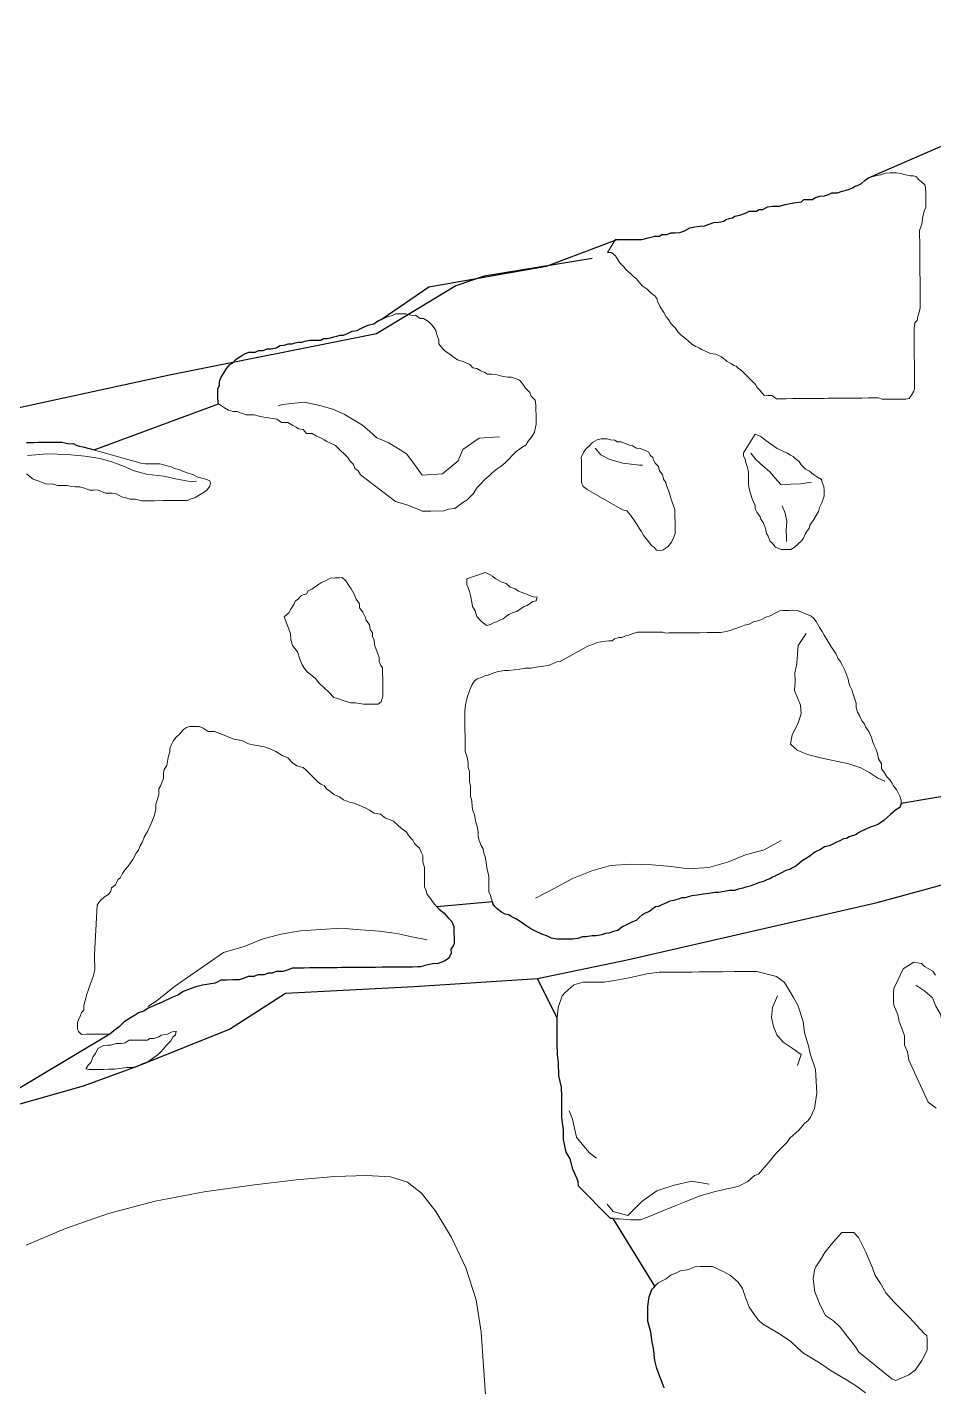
# Model space of a CAD drawing. Header units: millimetres. Extents: x -3113 to 15022, y -19591 to 4665.
# Drawn here: x 1127 to 1791, y -812 to 184 of the extents above; entities that cross this region are included whole.
import ezdxf

# ---------------------------------------------------------------- set-up
doc = ezdxf.new("R2010")
doc.units = ezdxf.units.MM
doc.header["$XCLIPFRAME"] = 2
for name, color, linetype, lineweight in [('0A-detail', 7, 'Continuous', 18), ('0A-detail-detail', 7, 'Continuous', 13), ('0A-mosaic', 7, 'Continuous', 18), ('0T-footprint', 251, 'Continuous', 30), ('0T-walltop', 7, 'Continuous', 30)]:
    doc.layers.add(name, color=color, linetype=linetype, lineweight=lineweight)
picture_1 = doc.add_image_def('image1.tif', size_in_pixel=(6668, 8809))

msp = doc.modelspace()

# ---------------------------------------------------------------- linework, layer by layer
at = {"layer": '0A-detail'}
for points in [[(1551.94, 19.04), (1557.65, 28.49), (1560.05, 28.52), (1562.35, 28.54), (1564.75, 28.56), (1567.05, 28.58), (1569.45, 28.6), (1571.75, 28.62), (1574.15, 28.64), (1577.05, 28.67), (1581.74, 29.91), (1586.43, 31.06), (1590.03, 31.09), (1591.72, 32.3), (1595.32, 32.34), (1598.21, 33.56), (1601.11, 33.59), (1604.71, 33.62), (1608.19, 34.85), (1612.27, 37.19), (1615.77, 37.82), (1619.36, 38.45), (1622.86, 38.49), (1626.35, 39.72), (1629.84, 40.95), (1633.44, 41.38), (1636.93, 42.11), (1638.62, 43.33), (1641.01, 43.95), (1643.31, 44.57), (1645.1, 45.79), (1648.69, 46.52), (1653.38, 48.16), (1655.66, 49.38), (1658.06, 49.4), (1660.96, 49.43), (1662.75, 50.65), (1665.65, 50.67), (1669.14, 52.4), (1672.63, 53.04), (1677.93, 53.08), (1682.02, 54.32), (1685.62, 54.95), (1689.71, 55.59), (1693.81, 56.13), (1695.59, 57.94), (1698.49, 57.97), (1701.99, 58), (1703.78, 59.22), (1707.27, 60.45), (1710.87, 60.48), (1713.76, 61.61), (1716.05, 62.83), (1720.25, 62.87), (1723.73, 64.1), (1726.63, 64.73), (1729.02, 65.35), (1731.31, 66.47), (1733.1, 67.68), (1735.4, 68.3), (1737.79, 69.53), (1740.46, 72.05), (1743.05, 73.67), (1747.14, 74.91), (1751.83, 76.05), (1755.32, 77.29), (1758.92, 77.32), (1763.52, 77.36), (1766.72, 76.99), (1769.43, 76.21), (1773.54, 75.15), (1775.94, 75.17), (1778.14, 74.39), (1779.46, 72.8), (1781.68, 70.92), (1784.19, 68.75), (1784.82, 66.35), (1784.85, 62.25), (1784.89, 58.75), (1784.92, 54.65), (1784.94, 52.25), (1783.77, 49.34), (1782.71, 45.23), (1782.16, 39.93), (1780.4, 35.21), (1780.44, 30.51), (1780.47, 27.51), (1780.49, 25.21), (1780.52, 21.71), (1780.56, 17.51), (1780.6, 13.41), (1780.63, 9.91), (1780.65, 7.01), (1780.68, 4.01), (1780.72, -0.69), (1780.75, -3.59), (1780.78, -6.49), (1780.81, -10.59), (1780.86, -15.39), (1780.89, -18.89), (1780.91, -21.79), (1779.75, -25.4), (1779.17, -27.7), (1778.69, -30.61), (1776.91, -32.42), (1776.35, -36.53), (1776.38, -40.03), (1776.41, -43.03), (1776.45, -48.33), (1776.5, -53.03), (1776.54, -57.73), (1776.57, -60.63), (1776.6, -64.13), (1776.62, -67.13), (1776.66, -70.63), (1776.7, -75.93), (1776.73, -78.33), (1776.75, -80.63), (1776.16, -82.43), (1774.49, -85.35), (1772.71, -87.76), (1770.32, -88.29), (1766.22, -88.32), (1762.72, -88.35), (1758.62, -88.39), (1755.72, -88.42), (1752.72, -88.44), (1750.31, -87.37), (1747.41, -87.39), (1742.71, -87.44), (1738.01, -87.48), (1733.91, -87.51), (1729.21, -87.56), (1724.51, -87.6), (1721.61, -87.63), (1716.91, -87.67), (1713.31, -87.7), (1710.41, -87.73), (1707.51, -87.75), (1703.91, -87.79), (1699.81, -87.82), (1696.31, -87.86), (1692.11, -87.89), (1687.51, -87.93), (1682.71, -87.98), (1678.11, -88.02), (1675.71, -88.04), (1673.9, -86.86), (1672.19, -85.67), (1669.19, -85.7), (1666.68, -85.32), (1665.07, -84.04), (1663.35, -81.65), (1661.53, -79.87), (1660.31, -77.58), (1657.39, -74.71), (1655.57, -72.92), (1653.25, -70.54), (1651.43, -68.86), (1649.72, -67.08), (1647.91, -65.89), (1646.09, -64.21), (1644.29, -63.63), (1642.58, -62.44), (1639.56, -60.67), (1635.43, -57.41), (1631.31, -55.44), (1627.21, -54.98), (1623.69, -53.21), (1620.68, -52.04), (1618.97, -50.85), (1616.56, -49.78), (1613.64, -48), (1611.12, -45.82), (1608.91, -43.94), (1605.89, -41.57), (1603.57, -39.29), (1601.74, -36.41), (1598.21, -32.84), (1596.48, -29.96), (1594.86, -27.97), (1593.23, -24.89), (1590.5, -20.61), (1588.46, -16.63), (1588.04, -14.73), (1586.42, -12.75), (1583.91, -10.67), (1580.88, -7.7), (1577.36, -5.43), (1573.21, -0.17), (1570.89, 1.61), (1568.47, 3.89), (1565.55, 6.27), (1563.73, 8.55), (1560.8, 11.42), (1557.76, 16.69), (1554.84, 19.07)], [(1338.54, -115.29), (1335.63, -113.42), (1331.53, -113.46), (1329.1, -110.58), (1325.59, -110.01), (1323.78, -108.83), (1321.47, -107.65), (1317.85, -105.38), (1313.15, -105.42), (1309.63, -103.06), (1303.72, -101.91), (1300.22, -101.44), (1296.71, -100.87), (1293.2, -99.7), (1290.2, -99.73), (1287.3, -99.76), (1283.79, -98.59), (1280.78, -97.42), (1277.88, -97.44), (1276.07, -96.96), (1274.37, -96.37), (1271.35, -94.6), (1267.03, -91.74), (1266.59, -88.14), (1266.57, -85.24), (1266.55, -82.94), (1266.52, -80.54), (1267.7, -78.23), (1267.68, -75.23), (1268.85, -72.32), (1271.12, -68.7), (1272.89, -65.79), (1275.37, -62.96), (1277.55, -61.64), (1279.83, -59.22), (1282.22, -57.5), (1284.01, -56.29), (1286.3, -55.06), (1289.18, -53.84), (1291.58, -53.82), (1293.88, -53.8), (1296.27, -52.67), (1299.77, -52.64), (1302.76, -51.42), (1305.66, -51.39), (1309.16, -50.76), (1312.14, -48.93), (1315.04, -48.9), (1317.93, -47.78), (1320.93, -47.75), (1323.22, -47.13), (1325.62, -46.51), (1327.92, -46.49), (1330.31, -45.87), (1333.81, -45.23), (1337.31, -45.2), (1339.71, -45.18), (1342.01, -45.16), (1343.8, -43.94), (1346.7, -43.92), (1349.09, -43.4), (1351.39, -42.78), (1353.78, -42.15), (1356.08, -41.53), (1358.48, -41.51), (1361.36, -40.28), (1364.95, -38.65), (1368.44, -37.92), (1371.33, -36.69), (1373.72, -35.47), (1376.61, -34.25), (1380.7, -33.11), (1384.28, -30.68), (1387.77, -29.45), (1390.06, -28.32), (1394.25, -27.09), (1396.54, -25.87), (1398.94, -25.84), (1401.84, -25.82), (1404.14, -25.8), (1405.94, -26.38), (1408.85, -26.95), (1411.25, -26.93), (1414.77, -29.2), (1417.17, -29.18), (1420.69, -31.55), (1423.21, -33.82), (1424.83, -36.21), (1426.05, -38), (1426.67, -40.29), (1427.29, -42.69), (1428.41, -44.98), (1428.44, -47.88), (1430.26, -50.26), (1431.67, -51.85), (1433.79, -53.73), (1435.6, -54.91), (1438.52, -57.19), (1442.14, -59.55), (1446.25, -60.72), (1450.97, -62.97), (1453.3, -65.35), (1456.3, -65.93), (1459.22, -67.6), (1462.13, -68.77), (1463.94, -69.96), (1466.84, -69.93), (1471.04, -70.59), (1474.55, -71.56), (1478.66, -72.12), (1481.56, -72.1), (1484.57, -73.27), (1487.48, -74.44), (1489.3, -76.73), (1491.83, -80.31), (1495.06, -83.38), (1495.88, -86.07), (1498.81, -89.04), (1499.44, -92.54), (1499.48, -96.64), (1499.51, -99.64), (1499.53, -101.94), (1499.55, -104.34), (1499.57, -106.64), (1499, -110.14), (1498.42, -112.55), (1496.65, -115.46), (1493.78, -118.99), (1492.01, -122.01), (1489.12, -123.73), (1487.34, -124.95), (1485.05, -126.77), (1482.08, -129.7), (1479.8, -132.12), (1476.83, -135.04), (1473.95, -137.47), (1471.07, -139.3), (1467.49, -142.23), (1465.21, -144.55), (1461.94, -147.18), (1458.77, -150.51), (1456.49, -152.93), (1453.53, -157.66), (1450.66, -160.58), (1448.87, -162.4), (1445.99, -164.12), (1440.13, -168.28), (1435.43, -168.92), (1431.94, -170.15), (1422.54, -170.24), (1418.44, -170.27), (1416.04, -170.3), (1413.73, -169.12), (1404.9, -165.7), (1396.58, -163.37), (1371, -143.7), (1369.37, -140.72), (1366.96, -139.04), (1365.83, -136.05), (1363.41, -133.77), (1361.58, -130.79), (1358.66, -127.91), (1357.04, -126.53), (1354.72, -124.25), (1352.71, -122.27), (1348.59, -120.3), (1346.28, -119.22), (1344.47, -118.04), (1342.16, -116.86)], [(1562.84, -169.37), (1537.01, -154.5), (1534.08, -152.23), (1532.86, -149.24), (1532.82, -145.14), (1532.79, -142.24), (1532.76, -138.14), (1532.74, -135.74), (1532.71, -133.44), (1532.69, -131.04), (1534.26, -127.32), (1536.13, -124.51), (1538.12, -122.89), (1540.79, -120.16), (1544.38, -118.03), (1547.27, -117.41), (1549.57, -117.38), (1551.97, -117.36), (1554.18, -118.04), (1557.28, -118.41), (1558.99, -119.6), (1561.99, -119.57), (1564.9, -120.75), (1567.91, -121.92), (1570.22, -122.5), (1573.13, -124.17), (1575.74, -124.55), (1578.44, -125.32), (1582.06, -127.09), (1583.18, -129.38), (1585, -131.16), (1585.61, -132.96), (1586.83, -135.25), (1589.15, -137.63), (1589.98, -140.92), (1592.21, -143.4), (1592.84, -146.99), (1594.56, -149.28), (1595.18, -151.67), (1596.82, -155.76), (1598.37, -161.54), (1600.01, -165.73), (1601.24, -169.22), (1601.27, -172.12), (1601.29, -175.12), (1601.32, -177.42), (1601.34, -179.82), (1601.37, -183.32), (1601.4, -186.82), (1600.23, -189.83), (1598.66, -192.94), (1596.19, -196.27), (1592.71, -198.7), (1590.31, -199.32), (1587.81, -198.94), (1586.19, -196.96), (1584.18, -195.37), (1582.25, -192.69), (1579.42, -189.62), (1577.91, -187.63), (1576.69, -185.34), (1575.47, -183.55), (1572.53, -178.88), (1568.88, -173.61), (1565.95, -170.14)], [(1660.04, -113.98), (1664.16, -115.75), (1667.79, -118.61), (1671.31, -120.98), (1676.04, -124.44), (1680.76, -126.7), (1683.67, -127.87), (1685.48, -129.05), (1687.89, -130.23), (1689.61, -132.02), (1692.23, -134.09), (1693.75, -136.48), (1696.78, -139.55), (1699.69, -141.13), (1702.71, -143.6), (1705.63, -145.37), (1708.45, -147.25), (1709.17, -149.44), (1710.39, -152.33), (1710.42, -155.33), (1710.46, -159.43), (1708.7, -164.15), (1707.03, -167.66), (1706.46, -170.57), (1704.68, -173.58), (1703.01, -176.5), (1701.23, -178.91), (1700.05, -180.63), (1699.47, -183.03), (1698.18, -184.64), (1696.61, -187.16), (1695.43, -190.07), (1693.85, -192.08), (1691.37, -194.3), (1688.49, -196.83), (1686.11, -198.45), (1683.81, -198.47), (1679.11, -198.52), (1674.89, -196.75), (1673.17, -194.47), (1670.75, -192.09), (1669.62, -188.6), (1668.4, -186.81), (1667.78, -183.92), (1667.16, -181.52), (1665.93, -178.63), (1664.21, -176.25), (1663.59, -174.55), (1661.16, -170.98), (1660.04, -168.69), (1660.02, -166.29), (1658.79, -163.4), (1657.56, -160.51), (1656.33, -156.32), (1655.6, -153.63), (1655.18, -151.13), (1655.14, -146.93), (1655.12, -144.03), (1655.09, -141.73), (1654.26, -138.34), (1653.23, -134.65), (1652.61, -132.35), (1651.39, -129.96), (1651.37, -127.56)], [(1319.85, -259.97), (1315.04, -247.61), (1317.02, -245.99), (1318.61, -244.68), (1320.09, -242.07), (1322.06, -238.75), (1323.24, -236.34), (1325.52, -234.62), (1327.1, -232.6), (1329.09, -231.58), (1331.39, -230.96), (1332.57, -228.65), (1335.46, -227.43), (1339.53, -224.49), (1342.51, -222.66), (1345.4, -221.44), (1348.89, -219.51), (1352.48, -219.07), (1355.38, -219.05), (1357.68, -219.03), (1360.3, -221.3), (1362.44, -224.88), (1364.26, -227.17), (1366.09, -230.75), (1367.83, -234.83), (1370.26, -238.31), (1370.28, -241.21), (1372.61, -244.19), (1374.44, -247.68), (1375.06, -250.07), (1376.28, -251.76), (1377.5, -253.55), (1378.03, -257.04), (1379.85, -259.43), (1379.87, -262.33), (1381.1, -264.62), (1381.13, -268.22), (1382.36, -271.7), (1383.48, -273.99), (1384.71, -277.58), (1384.74, -280.48), (1385.97, -283.37), (1387.18, -285.16), (1387.2, -287.56), (1387.22, -289.86), (1387.25, -292.76), (1387.28, -296.36), (1387.3, -298.66), (1387.34, -302.26), (1387.37, -305.76), (1386.21, -309.87), (1383.82, -311.69), (1380.92, -311.72), (1378.02, -311.75), (1373.22, -311.79), (1370.32, -311.21), (1367.41, -310.64), (1363.81, -310.67), (1359.1, -309.12), (1354.99, -307.85), (1351.48, -306.69), (1347.94, -303.22), (1344.31, -299.65), (1340.78, -296.18), (1337.85, -292.71), (1331.91, -288.06), (1330.08, -285.68), (1328.36, -282.79), (1326.52, -278.71), (1324.77, -273.43), (1321.13, -268.76), (1319.89, -264.07)], [(1462.35, -215.18), (1465.87, -216.85), (1467.68, -218.03), (1469.59, -219.61), (1474.11, -222.07), (1477.63, -223.24), (1480.65, -226.11), (1484.16, -227.28), (1486.58, -228.86), (1491.29, -230.72), (1494.2, -231.89), (1496.01, -232.47), (1497.71, -233.06), (1500.32, -233.44), (1499.54, -235.94), (1497.25, -236.56), (1495.46, -237.78), (1492.97, -239.4), (1490.78, -240.12), (1487.9, -242.15), (1485.51, -243.77), (1482.72, -244.49), (1479.63, -246.12), (1477.84, -247.34), (1475.56, -249.16), (1473.07, -250.08), (1470.68, -251.3), (1468.49, -252.12), (1466.2, -253.34), (1463.3, -254.07), (1459.28, -251.01), (1456.14, -247.54), (1454.91, -243.45), (1452.98, -240.06), (1452.55, -236.97), (1451.71, -233.08), (1451.29, -231.08), (1450.88, -229.18), (1450.06, -226.99), (1448.93, -224.1), (1448.89, -220)], [(1517.14, -280.38), (1534.86, -270.72), (1537.44, -269.2), (1539.44, -268.38), (1541.73, -267.86), (1544.32, -266.64), (1546.92, -266.11), (1550.31, -265.48), (1552.91, -265.26), (1555.21, -265.24), (1557.1, -263.92), (1560.09, -262.9), (1562.29, -262.88), (1564.98, -261.65), (1566.77, -261.33), (1569.96, -260.11), (1573.75, -259.07), (1577.45, -259.04), (1580.65, -259.01), (1582.95, -258.99), (1585.25, -258.97), (1587.45, -258.95), (1589.75, -258.93), (1592.05, -258.91), (1594.66, -259.58), (1596.86, -259.56), (1599.16, -259.54), (1603.06, -259.51), (1605.56, -259.48), (1607.76, -259.46), (1612.06, -259.42), (1615.26, -259.4), (1619.46, -259.36), (1624.76, -259.31), (1628.86, -259.27), (1631.86, -259.25), (1634.86, -259.22), (1638.65, -258.48), (1641.64, -257.66), (1645.03, -256.53), (1648.42, -255.4), (1652.21, -253.86), (1655.5, -253.03), (1658.89, -251.5), (1661.88, -250.77), (1664.17, -249.95), (1667.86, -248.02), (1670.95, -246.89), (1674.63, -244.96), (1678.02, -243.43), (1680.21, -243.01), (1682.91, -242.98), (1684.81, -242.97), (1687.41, -242.94), (1690.81, -243.11), (1694.23, -244.38), (1697.24, -245.85), (1700.65, -247.02), (1703.07, -248.9), (1704.59, -251.09), (1705.81, -253.38), (1707.13, -255.56), (1709.15, -258.35), (1710.48, -261.23), (1712.41, -264.22), (1715.45, -269.09), (1717.38, -272.07), (1719.3, -275.05), (1720.43, -278.04), (1722.36, -280.73), (1723.88, -283.31), (1725.41, -286.3), (1726.22, -288.19), (1726.94, -289.99), (1728.07, -293.38), (1728.49, -296.07), (1729.32, -298.37), (1730.84, -301.25), (1731.98, -305.04), (1733.21, -308.83), (1733.93, -311.02), (1733.96, -314.12), (1734.99, -317.51), (1736.31, -320), (1738.15, -323.79), (1740.07, -325.97), (1740.89, -328.26), (1743.12, -331.64), (1745.06, -336.12), (1746.19, -339.51), (1747.32, -342.5), (1748.54, -344.79), (1749.66, -347.78), (1750.4, -351.78), (1752.43, -355.26), (1752.46, -358.96), (1754.29, -361.34), (1756.62, -365.02), (1758.54, -367.2), (1760.06, -369.19), (1761.18, -371.38), (1763.81, -374.66), (1765.95, -378.94), (1766.98, -382.23), (1767, -384.53), (1765.92, -387.44), (1762.84, -389.37), (1760.95, -390.88), (1759.07, -392.5), (1756.89, -394.32), (1754.31, -396.84), (1751.82, -398.67), (1749.83, -399.68), (1747.44, -400.81), (1744.25, -401.73), (1740.07, -403.77), (1737.38, -405), (1735.19, -406.22), (1733.7, -407.33), (1731.01, -408.15), (1728.82, -408.87), (1726.93, -410.09), (1724.63, -410.41), (1722.04, -411.64), (1719.05, -412.96), (1716.76, -414.28), (1714.17, -415.41), (1710.78, -416.24), (1707.8, -418.06), (1703.72, -420), (1699.94, -423.04), (1696.96, -424.96), (1694.37, -426.49), (1692.49, -428), (1689.81, -430.33), (1687.22, -431.45), (1685.33, -432.87), (1682.34, -433.6), (1679.35, -435.12), (1676.76, -436.45), (1674.47, -437.57), (1672.68, -438.38), (1670.79, -439.5), (1668.5, -440.22), (1666.21, -441.44), (1663.22, -442.27), (1660.03, -443.6), (1656.44, -444.93), (1653.15, -445.66), (1650.85, -446.48), (1647.86, -447.21), (1644.87, -448.04), (1641.17, -448.07), (1637.37, -448.8), (1633.18, -449.64), (1630.58, -449.66), (1626.09, -450.41), (1621.89, -450.84), (1617.6, -451.48), (1613.7, -452.02), (1611.01, -452.84), (1608.82, -453.56), (1606.62, -453.58), (1603.52, -454.41), (1600.13, -455.54), (1597.54, -455.96), (1594.95, -457.09), (1591.56, -458.72), (1589.27, -459.84), (1587.07, -460.06), (1584.39, -462.08), (1582.6, -463.6), (1579.52, -464.83), (1577.33, -465.95), (1575.04, -467.87), (1572.76, -470.09), (1570.07, -471.01), (1567.18, -472.44), (1565.39, -473.56), (1563.1, -474.38), (1561.22, -475.89), (1559.43, -477.41), (1556.34, -478.14), (1552.95, -479.37), (1550.35, -479.69), (1547.36, -480.52), (1543.66, -481.25), (1540.56, -481.28), (1536.07, -482.12), (1533.47, -482.15), (1530.08, -483.28), (1526.38, -483.71), (1524.08, -483.73), (1521.78, -483.75), (1519.88, -483.77), (1517.68, -483.79), (1514.69, -483.82), (1510.88, -483.05), (1507.86, -481.58), (1503.75, -480.11), (1499.23, -477.96), (1495.81, -476.09), (1490.48, -472.73), (1487.06, -470.46), (1484.75, -468.99), (1481.43, -467.22), (1479.52, -466.03), (1476.82, -465.36), (1474.2, -464.08), (1471.18, -461.61), (1469.27, -459.83), (1468.15, -458.24), (1467.43, -456.04), (1466.61, -453.75), (1466.19, -451.55), (1465.07, -449.26), (1465.05, -446.66), (1465.02, -443.66), (1465, -440.96), (1464.97, -438.36), (1464.54, -435.37), (1463.41, -431.68), (1462.97, -427.48), (1462.24, -423.39), (1461.41, -420.69), (1460.78, -417.6), (1459.46, -415.11), (1457.93, -411.43), (1457.2, -408.33), (1457.17, -405.33), (1456.34, -401.24), (1455.2, -397.15), (1454.36, -392.56), (1453.23, -389.57), (1452.81, -386.97), (1452.47, -382.47), (1451.63, -379.08), (1451.61, -376.08), (1451.57, -371.48), (1450.84, -368.49), (1450.8, -364.39), (1450.77, -360.99), (1449.94, -358), (1449.91, -354.6), (1449.18, -350.5), (1447.64, -346.42), (1447.59, -341.52), (1447.56, -337.22), (1447.53, -334.02), (1447.5, -330.92), (1447.46, -327.22), (1447.43, -322.92), (1447.39, -318.92), (1447.37, -316.62), (1447.55, -314.42), (1448.02, -311.01), (1448.79, -308), (1449.47, -305.7), (1450.25, -303.49), (1451.13, -301.18), (1452.4, -297.77), (1454.47, -294.55), (1456.46, -293.23), (1459.55, -292.21), (1462.14, -290.88), (1464.43, -290.36), (1466.23, -289.75), (1468.52, -288.63), (1471.81, -287.8), (1476.4, -287.05), (1479.4, -287.03), (1487.69, -286.15), (1491.39, -285.42), (1495.99, -285.38), (1499.68, -284.54), (1504.97, -283.8), (1508.67, -283.36), (1512.16, -281.93), (1514.75, -280.61)], [(1176.27, -495.18), (1178.24, -458.76), (1179.43, -456.95), (1181.01, -454.93), (1183.49, -452.81), (1186.47, -450.98), (1188.15, -448.57), (1188.73, -446.26), (1191.61, -443.94), (1193.38, -440.32), (1195.16, -438.61), (1196.84, -435.59), (1198.61, -432.67), (1200.89, -430.25), (1204.24, -425.32), (1206.7, -420.8), (1208.48, -418.48), (1209.65, -415.47), (1211.33, -412.56), (1212.5, -409.05), (1215.06, -404.92), (1217.71, -399), (1220.05, -393.08), (1221.11, -388.37), (1221.08, -384.87), (1222.25, -381.36), (1223.41, -377.75), (1223.38, -373.65), (1224.56, -371.84), (1225.63, -368.93), (1226.81, -366.02), (1226.77, -361.92), (1227.35, -359.51), (1229.12, -356.59), (1230.17, -350.69), (1231.33, -346.57), (1231.31, -344.17), (1232.48, -341.26), (1234.16, -338.25), (1235.94, -335.93), (1238.71, -333.31), (1241.38, -330.18), (1243.47, -328.76), (1245.87, -328.14), (1248.17, -328.12), (1250.56, -328.1), (1252.86, -328.08), (1255.88, -329.25), (1259.4, -331.62), (1264.1, -331.58), (1270.02, -333.82), (1278.25, -337.25), (1284.16, -338.4), (1288.88, -340.75), (1293.59, -341.81), (1300.7, -342.95), (1304.21, -344.11), (1308.93, -346.37), (1313.66, -349.33), (1317.78, -351.09), (1321.31, -354.56), (1324.33, -356.83), (1329.04, -357.99), (1331.36, -360.37), (1333.78, -362.65), (1336.71, -365.62), (1339.73, -368.49), (1342.05, -370.27), (1344.46, -371.35), (1346.18, -373.74), (1348.6, -375.41), (1351.52, -377.79), (1355.63, -379.55), (1358.66, -381.82), (1363.37, -383.58), (1366.28, -384.15), (1370.39, -385.82), (1374.51, -387.58), (1377.52, -389.25), (1381.05, -391.62), (1385.75, -392.18), (1389.28, -395.05), (1392.29, -396.22), (1395.2, -397.39), (1398.73, -400.86), (1401.75, -403.23), (1404.67, -405.51), (1405.89, -407.3), (1407.61, -409.58), (1409.43, -411.37), (1410.65, -413.65), (1412.36, -415.44), (1414.18, -417.22), (1415.4, -420.11), (1416.63, -422.5), (1416.65, -424.8), (1416.67, -427.2), (1417.81, -431.29), (1417.83, -434.19), (1417.85, -436.59), (1417.87, -438.89), (1417.9, -441.79), (1417.93, -445.39), (1419.16, -448.28), (1419.79, -451.17), (1421.6, -452.96), (1423.13, -455.54), (1425.15, -458.22), (1426.87, -460.01), (1428.68, -461.69), (1432.21, -464.66), (1435.24, -468.13), (1437.56, -470.51), (1439.4, -474.6), (1439.42, -477.5), (1439.45, -479.9), (1439.47, -482.2), (1439.49, -484.6), (1439.51, -486.9), (1438.93, -488.7), (1437.25, -491.02), (1437.27, -494.02), (1435.71, -497.73), (1432.53, -499.86), (1427.84, -501.7), (1423.74, -501.74), (1418.45, -502.99), (1414.96, -504.12), (1412.66, -504.14), (1409.07, -504.17), (1406.17, -504.2), (1403.77, -504.22), (1401.47, -504.24), (1398.57, -504.27), (1394.97, -504.3), (1390.87, -504.34), (1386.77, -504.37), (1382.07, -504.42), (1377.37, -504.46), (1372.67, -504.5), (1369.17, -504.53), (1365.57, -504.57), (1360.27, -504.61), (1357.37, -504.64), (1353.87, -504.67), (1349.77, -504.71), (1347.37, -504.73), (1344.47, -504.76), (1341.47, -504.78), (1337.37, -504.82), (1333.87, -504.85), (1329.77, -504.89), (1326.87, -504.92), (1323.87, -504.94), (1320.97, -504.97), (1317.98, -506.2), (1314.49, -507.43), (1312.09, -507.45), (1309.19, -507.48), (1306.3, -508.7), (1303.3, -508.73), (1300.41, -509.86), (1298.01, -509.88), (1295.71, -509.9), (1292.82, -511.12), (1288.62, -511.16), (1285.73, -512.39), (1282.25, -513.62), (1277.55, -513.66), (1272.85, -513.71), (1268.65, -513.74), (1264.57, -516.08), (1259.87, -516.72), (1255.18, -517.37), (1250.49, -518.61), (1247, -519.84), (1241.12, -522.19), (1237.64, -524.62), (1232.96, -526.37), (1225.39, -530.04), (1221.21, -531.77), (1215.43, -534.23), (1212.45, -536.55), (1208.36, -537.79), (1205.48, -539.62), (1201.9, -541.95), (1197.82, -544.39), (1194.35, -547.92), (1190.28, -550.85), (1187.4, -553.28), (1184.4, -553.31), (1180.3, -553.34), (1176.2, -553.38), (1173.3, -553.41), (1170.3, -553.44), (1166.8, -553.47), (1164.58, -551.49), (1163.86, -549.39), (1163.84, -546.99), (1163.82, -544.69), (1164.5, -542.49), (1166.08, -539.97), (1166.66, -537.57), (1168.44, -535.75), (1168.41, -532.25), (1169.48, -528.74), (1170.64, -524.03), (1171.8, -520.52), (1172.97, -516.91), (1175.22, -511.09), (1176.37, -506.28), (1176.35, -503.38), (1176.31, -499.28)], [(1554.14, -688.27), (1530.52, -664.68), (1530.49, -661.28), (1529.47, -658.89), (1526.51, -652.22), (1524.54, -644.53), (1521.6, -639.76), (1519.61, -630.58), (1519.55, -623.38), (1518.47, -614.69), (1518.4, -606.99), (1518.35, -601.69), (1518.33, -599.29), (1518.27, -592.09), (1516.29, -583.9), (1515.9, -574.21), (1515.15, -568.51), (1515.07, -559.81), (1514.99, -550.72), (1514.91, -541.52), (1515.84, -533.81), (1518.66, -525.18), (1520.54, -523.16), (1527.29, -517.3), (1533.97, -515.34), (1542.67, -515.26), (1549.37, -515.2), (1557.06, -514.13), (1567.64, -512.14), (1580.62, -509.12), (1589.81, -508.04), (1604.21, -507.91), (1613.91, -507.82), (1618.71, -507.77), (1627.31, -507.7), (1636.01, -507.62), (1644.71, -507.54), (1650.5, -507.49), (1661.1, -507.39), (1675.54, -511.16), (1681.38, -515.41), (1686.25, -523.56), (1688.18, -526.45), (1691.13, -532.22), (1695.14, -544.18), (1696.11, -552.38), (1699.1, -561.95), (1700.15, -567.74), (1704.06, -579.31), (1705.21, -596.6), (1703.41, -607.71), (1700.57, -614.04), (1698.69, -616.46), (1696.22, -618.88), (1691.96, -623.72), (1685.31, -629.58), (1683.34, -632.49), (1675.71, -640.26), (1670.07, -647.02), (1662.45, -655.79), (1659.56, -656.81), (1654.7, -661.16), (1648.03, -664.62), (1644.24, -665.55), (1639.34, -666.59), (1635.05, -667.63), (1630.76, -668.57), (1625.88, -670.12), (1620.19, -671.57), (1608.63, -676.07), (1601.45, -678.94), (1589.4, -683.95), (1581.23, -687.32), (1576.05, -689.27), (1568.75, -689.33), (1560.54, -688.51), (1557.74, -688.53)], [(1233.19, -551.67), (1236.08, -551.24), (1235.61, -553.94), (1233.62, -555.56), (1232.05, -558.18), (1230.36, -559.89), (1228.98, -561.5), (1226.8, -564.02), (1224.52, -566.45), (1222.04, -568.67), (1218.66, -571.2), (1215.19, -573.63), (1211.6, -574.76), (1208.11, -576.59), (1204.02, -577.83), (1199.92, -577.87), (1191.13, -579.05), (1186.43, -579.09), (1182.93, -579.12), (1178.13, -579.17), (1172.33, -579.22), (1169.93, -578.74), (1171.51, -576.13), (1173.49, -574.01), (1174.57, -571.6), (1175.15, -569.79), (1176.93, -567.48), (1178.6, -563.86), (1182.77, -561.52), (1185.67, -561.5), (1187.97, -561.48), (1192.16, -560.24), (1195.66, -560.21), (1198.56, -559.58), (1201.54, -557.85), (1205.04, -557.82), (1208.54, -557.79), (1212.04, -557.76), (1215.04, -557.73), (1216.83, -556.51), (1219.73, -556.49), (1223.22, -555.26), (1225.01, -554.04), (1229.7, -553.3)], [(1760.11, -805.71), (1735.83, -786.13), (1733.4, -782.35), (1722.17, -767.95), (1717.32, -763.19), (1711.49, -759.35), (1707.62, -751.68), (1703.63, -742.12), (1702.54, -732.53), (1703.49, -726.22), (1704.47, -723.81), (1707.72, -718.48), (1711.07, -713.15), (1716.8, -705.9), (1723.44, -698.53), (1732.14, -698.46), (1735.57, -702.33), (1740.97, -712.88), (1742.91, -717.66), (1745.87, -724.43), (1747.82, -730.12), (1751.78, -735.88), (1755.64, -742.65), (1761.5, -749.29), (1773.1, -760.79), (1783.91, -772.69), (1785.82, -774.07), (1785.85, -776.97), (1785.92, -784.67), (1782.09, -792.41), (1777.35, -799.25), (1772.58, -802.69), (1763.02, -807.08)]]:
    msp.add_lwpolyline(points, close=True, dxfattribs=at)
for points in [[(1126.38, -120.02), (1128.78, -119.99), (1131.68, -119.97), (1135.28, -119.93), (1138.18, -119.91), (1140.48, -119.89), (1144.68, -119.85), (1147.58, -119.82), (1149.88, -119.8), (1152.28, -119.78), (1154.58, -120.36), (1157.59, -120.93), (1160.49, -120.91), (1162.9, -121.98), (1165.1, -122.76), (1167.61, -123.14), (1211.02, -135.35), (1213.52, -135.73), (1215.92, -135.71), (1218.22, -135.68), (1220.62, -135.66), (1224.12, -135.63), (1227.63, -136.7), (1230.04, -137.28), (1232.34, -137.86), (1234.75, -139.03), (1238.06, -139.81), (1241.27, -141.28), (1244.78, -142.44), (1248.3, -143.61), (1251.81, -145.38), (1257.73, -147.03), (1260.64, -148.2), (1261.25, -150), (1260.57, -152.1), (1258.6, -154.82), (1256.61, -156.44), (1253.53, -158.07), (1249.65, -160.6), (1246.65, -161.23), (1244.37, -162.45), (1241.97, -162.47), (1239.67, -162.49), (1237.27, -162.51), (1232.57, -162.56), (1226.17, -162.61), (1220.27, -162.67), (1214.97, -162.72), (1210.87, -162.75), (1206.16, -161.59), (1202.06, -161.63), (1199.05, -160.46), (1196.74, -159.98), (1194.33, -158.8), (1192.02, -157.62), (1189.01, -157.05), (1186.71, -157.07), (1184.31, -157.09), (1181.4, -155.92), (1178.49, -154.84), (1175.49, -154.87), (1172.59, -154.9), (1169.68, -153.72), (1165.47, -152.56), (1161.97, -152.59), (1158.47, -152.03), (1156.06, -151.45), (1152.56, -151.48), (1149.06, -151.51), (1145.45, -150.44), (1141.35, -150.48), (1138.65, -149.71), (1134.93, -148.14), (1131.32, -146.97), (1129.2, -145.09), (1126.49, -143.12)], [(1792.52, -607.41), (1786.68, -603.16), (1772.4, -572.39), (1771.44, -566.19), (1769.4, -561.31), (1769.34, -554.61), (1767.38, -548.83), (1765.44, -544.05), (1764.4, -539.26), (1761.43, -532.08), (1761.41, -529.68), (1761.38, -526.78), (1761.35, -522.88), (1761.62, -519.98), (1764.66, -513.25), (1768.39, -505.52), (1776.15, -500.65), (1781.86, -501.5), (1784.08, -503.68), (1786.69, -505.35), (1790.11, -507.22), (1792.13, -510.11)], [(1593.46, -812.42), (1588.03, -798.06), (1586.58, -792.28), (1585.5, -783.19), (1584.56, -778.8), (1583.49, -771.6), (1581.52, -763.42), (1581.42, -752.82), (1582.26, -745.61), (1584.21, -740.3), (1588.97, -735.45), (1594.74, -732.5), (1598.51, -729.57), (1601.4, -728.54), (1605.29, -726.61), (1611.48, -725.65), (1615.86, -723.61), (1619.66, -723.58), (1621.56, -723.56), (1626.36, -723.51), (1628.76, -723.49), (1636.99, -727.32), (1641.92, -730.17), (1647.66, -734.92), (1650.61, -739.7), (1652.66, -745.48), (1655.53, -753.15), (1659.48, -758.92), (1662.42, -762.69), (1665.34, -765.56), (1670.17, -768.42), (1677.91, -772.75), (1686.16, -778.38), (1691.51, -783.63), (1695.34, -786.99), (1707, -794.09), (1715.75, -799.81), (1726.81, -806.41), (1734.16, -811.14), (1740.9, -815.98)]]:
    msp.add_lwpolyline(points, dxfattribs=at)
at = {"layer": '0A-detail-detail'}
for points in [[(1472.81, -116.03), (1457.91, -116.97), (1445.95, -125.21), (1442.48, -133.41), (1431.12, -143.11), (1416.21, -144.05), (1412.39, -138.8), (1408.56, -133.56), (1404.74, -128.31), (1398, -124.24), (1391.25, -120.17), (1383.05, -116.7), (1377.76, -112.04), (1372.48, -107.38), (1358.99, -99.24), (1350.79, -95.77), (1341.13, -92.88), (1330, -90.59), (1313.64, -92.12), (1310.72, -93.3)], [(1127.2, -129.61), (1141.52, -128.46), (1156.43, -128.76), (1169.16, -129.95), (1180.44, -131.72), (1189.54, -134.37), (1197.55, -137.47), (1205.2, -140.71), (1214.3, -143.36), (1226.67, -144.69), (1236.86, -146.9), (1247.41, -148.97), (1250.97, -148.37)], [(1542.88, -124.27), (1546.91, -128.99), (1553.68, -132.61), (1563.17, -135.13), (1575.4, -136.54), (1577.59, -136.71)], [(1656.7, -127.99), (1660.73, -132.72), (1665.68, -137.07), (1670.62, -141.43), (1674.65, -146.16), (1678.69, -150.89), (1693.27, -150.28), (1701.29, -149.15)], [(1679.67, -166.39), (1681.88, -171.85), (1683.19, -177.69), (1682.67, -184.26), (1683.06, -190.46), (1682.89, -192.65)], [(1697.42, -259.91), (1691.44, -268.69), (1690.93, -275.27), (1690.41, -281.84), (1688.98, -288.77), (1689.37, -294.98), (1688.86, -301.55), (1693.28, -312.48), (1693.68, -318.68), (1691.34, -325.98), (1687.18, -334.03), (1685.75, -340.97), (1690.7, -345.33), (1698.37, -348.58), (1707.87, -351.09), (1728.68, -355.39), (1737.26, -358.27), (1744.03, -361.89), (1749.88, -365.88), (1755, -368.05)], [(1679.14, -411.49), (1666.59, -418.27), (1652.87, -422.13), (1639.73, -427.45), (1626.01, -431.31), (1611.1, -432.25), (1598.52, -430.55), (1584.48, -429.44), (1568.98, -428.92), (1554.07, -429.86), (1540.34, -433.72), (1525.75, -439.63), (1513.21, -446.41), (1499.21, -453.78)], [(1419.81, -484.24), (1408.69, -481.95), (1397.57, -479.66), (1384.99, -477.95), (1370.94, -476.84), (1356.9, -475.73), (1342, -476.67), (1327.09, -477.61), (1312.77, -480.01), (1299.04, -483.87), (1285.91, -489.19), (1270.73, -493.64), (1258.77, -501.88), (1246.82, -510.12), (1234.87, -518.36), (1222.05, -528.65), (1215.35, -533.07)], [(1777.63, -517.44), (1784.19, -521.91), (1789.74, -526.79), (1792.22, -532.92), (1795.72, -538.63), (1797.18, -545.17), (1800.68, -550.89), (1805.21, -556.19), (1808.71, -561.9), (1810.17, -568.44), (1807.55, -576.63), (1809.01, -583.17), (1811.49, -589.3), (1814.99, -595.01), (1815.43, -601.97), (1815.87, -608.92), (1813.45, -614.66)], [(1676.24, -525.22), (1672.6, -533.83), (1672.02, -541.2), (1673.48, -547.74), (1675.96, -553.86), (1680.48, -559.16), (1687.05, -563.64), (1693.61, -568.11), (1690.99, -576.3)], [(1523.87, -609.53), (1526.35, -615.65), (1527.82, -622.19), (1529.28, -628.73), (1534.21, -635.05), (1538.74, -640.35), (1543.87, -644.22)], [(1626.36, -663.1), (1613.67, -661.11), (1600.6, -664.03), (1587.94, -667.97), (1576.93, -675.99), (1566.75, -686.06), (1556.11, -683.24), (1551.58, -677.94)]]:
    msp.add_lwpolyline(points, dxfattribs=at)
at = {"layer": '0A-mosaic', "lineweight": 15}
msp.add_lwpolyline([(1463.03, -824.18), (1461.18, -796.39), (1459.47, -771.52), (1455.75, -748.01), (1448.2, -724.54), (1437.62, -702.21), (1426.15, -683.24), (1415.69, -669.71), (1405.48, -661.68), (1392.9, -657.81), (1375.41, -656.74), (1352.16, -657.65), (1323.93, -660.13), (1291.54, -663.83), (1256.41, -668.79), (1220.66, -675.52), (1186.43, -684.56), (1155.03, -695.75), (1126.22, -707.79)], dxfattribs=at)
at = {"layer": '0T-footprint'}
for points in [[(1540.65, 14.76), (1461.64, 1.63), (1440.74, -5.35), (1382.71, -40.42), (1231.16, -70.68), (1098.29, -99.63), (1012.26, -142.42), (924.66, -165.3), (814.27, -174.22), (685.13, -177.09), (594.27, -201.29), (561.52, -212.91), (487.55, -240.2), (446.98, -264.35), (413.18, -285.61), (399.79, -307.81), (394.42, -327.5)], [(1095.58, -611.71), (1168.06, -591.06), (1208.11, -576.59), (1274.99, -549.8), (1316.19, -523.32), (1410.4, -518.49), (1500.61, -512.57), (1566.35, -498.92), (1749.21, -456.81), (1865.88, -425.11)]]:
    msp.add_lwpolyline(points, dxfattribs=at)
at = {"layer": '0T-walltop'}
for points in [[(1126.38, -120.02), (1128.78, -119.99), (1131.68, -119.97), (1135.28, -119.93), (1138.18, -119.91), (1140.48, -119.89), (1144.68, -119.85), (1147.58, -119.82), (1149.88, -119.8), (1152.28, -119.78), (1154.58, -120.36), (1157.59, -120.93), (1160.49, -120.91), (1162.9, -121.98), (1165.1, -122.76), (1167.61, -123.14), (1175.88, -125.47), (1267.03, -91.74), (1266.59, -88.14), (1266.57, -85.24), (1266.55, -82.94), (1266.52, -80.54), (1267.7, -78.23), (1267.68, -75.23), (1268.85, -72.32), (1271.12, -68.7), (1272.89, -65.79), (1275.37, -62.96), (1277.55, -61.64), (1279.83, -59.22), (1282.22, -57.5), (1284.01, -56.29), (1286.3, -55.06), (1289.18, -53.84), (1291.58, -53.82), (1293.88, -53.8), (1296.27, -52.67), (1299.77, -52.64), (1302.76, -51.42), (1305.66, -51.39), (1309.16, -50.76), (1312.14, -48.93), (1315.04, -48.9), (1317.93, -47.78), (1320.93, -47.75), (1323.22, -47.13), (1325.62, -46.51), (1327.92, -46.49), (1330.31, -45.87), (1333.81, -45.23), (1337.31, -45.2), (1339.71, -45.18), (1342.01, -45.16), (1343.8, -43.94), (1346.7, -43.92), (1349.09, -43.4), (1351.39, -42.78), (1353.78, -42.15), (1356.08, -41.53), (1358.48, -41.51), (1361.36, -40.28), (1364.95, -38.65), (1368.44, -37.92), (1371.33, -36.69), (1373.72, -35.47), (1376.61, -34.25), (1380.7, -33.11), (1384.28, -30.68), (1386.02, -30.06), (1420.96, -5.99), (1507.11, 9.16), (1558.85, 28.51), (1560.05, 28.52), (1562.35, 28.54), (1564.75, 28.56), (1567.05, 28.58), (1569.45, 28.6), (1571.75, 28.62), (1574.15, 28.64), (1577.05, 28.67), (1581.74, 29.91), (1586.43, 31.06), (1590.03, 31.09), (1591.72, 32.3), (1595.32, 32.34), (1598.21, 33.56), (1601.11, 33.59), (1604.71, 33.62), (1608.19, 34.85), (1612.27, 37.19), (1615.77, 37.82), (1619.36, 38.45), (1622.86, 38.49), (1626.35, 39.72), (1629.84, 40.95), (1633.44, 41.38), (1636.93, 42.11), (1638.62, 43.33), (1641.01, 43.95), (1643.31, 44.57), (1645.1, 45.79), (1648.69, 46.52), (1653.38, 48.16), (1655.66, 49.38), (1658.06, 49.4), (1660.96, 49.43), (1662.75, 50.65), (1665.65, 50.67), (1669.14, 52.4), (1672.63, 53.04), (1677.93, 53.08), (1682.02, 54.32), (1685.62, 54.95), (1689.71, 55.59), (1693.81, 56.13), (1695.59, 57.94), (1698.49, 57.97), (1701.99, 58), (1703.78, 59.22), (1707.27, 60.45), (1710.87, 60.48), (1713.76, 61.61), (1716.05, 62.83), (1720.25, 62.87), (1723.73, 64.1), (1726.63, 64.73), (1729.02, 65.35), (1731.31, 66.47), (1733.1, 67.68), (1735.4, 68.3), (1737.79, 69.53), (1740.46, 72.05), (1743.05, 73.67), (1842.26, 116.87)], [(1814.72, -376.25), (1767, -384.53), (1765.92, -387.44), (1762.84, -389.37), (1760.95, -390.88), (1759.07, -392.5), (1756.89, -394.32), (1754.31, -396.84), (1751.82, -398.67), (1749.83, -399.68), (1747.44, -400.81), (1744.25, -401.73), (1740.07, -403.77), (1737.38, -405), (1735.19, -406.22), (1733.7, -407.33), (1731.01, -408.15), (1728.82, -408.87), (1726.93, -410.09), (1724.63, -410.41), (1722.04, -411.64), (1719.05, -412.96), (1716.76, -414.28), (1714.17, -415.41), (1710.78, -416.24), (1707.8, -418.06), (1703.72, -420), (1699.94, -423.04), (1696.96, -424.96), (1694.37, -426.49), (1692.49, -428), (1689.81, -430.33), (1687.22, -431.45), (1685.33, -432.87), (1682.34, -433.6), (1679.35, -435.12), (1676.76, -436.45), (1674.47, -437.57), (1672.68, -438.38), (1670.79, -439.5), (1668.5, -440.22), (1666.21, -441.44), (1663.22, -442.27), (1660.03, -443.6), (1656.44, -444.93), (1653.15, -445.66), (1650.85, -446.48), (1647.86, -447.21), (1644.87, -448.04), (1641.17, -448.07), (1637.37, -448.8), (1633.18, -449.64), (1630.58, -449.66), (1626.09, -450.41), (1621.89, -450.84), (1617.6, -451.48), (1613.7, -452.02), (1611.01, -452.84), (1608.82, -453.56), (1606.62, -453.58), (1603.52, -454.41), (1600.13, -455.54), (1597.54, -455.96), (1594.95, -457.09), (1591.56, -458.72), (1589.27, -459.84), (1587.07, -460.06), (1584.39, -462.08), (1582.6, -463.6), (1579.52, -464.83), (1577.33, -465.95), (1575.04, -467.87), (1572.76, -470.09), (1570.07, -471.01), (1567.18, -472.44), (1565.39, -473.56), (1563.1, -474.38), (1561.22, -475.89), (1559.43, -477.41), (1556.34, -478.14), (1552.95, -479.37), (1550.35, -479.69), (1547.36, -480.52), (1543.66, -481.25), (1540.56, -481.28), (1536.07, -482.12), (1533.47, -482.15), (1530.08, -483.28), (1526.38, -483.71), (1524.08, -483.73), (1521.78, -483.75), (1519.88, -483.77), (1517.68, -483.79), (1514.69, -483.82), (1510.88, -483.05), (1507.86, -481.58), (1503.75, -480.11), (1499.23, -477.96), (1495.81, -476.09), (1490.48, -472.73), (1487.06, -470.46), (1484.75, -468.99), (1481.43, -467.22), (1479.52, -466.03), (1476.82, -465.36), (1474.2, -464.08), (1471.18, -461.61), (1469.27, -459.83), (1468.15, -458.24), (1467.57, -456.46), (1426.87, -460.01), (1428.68, -461.69), (1432.21, -464.66), (1435.24, -468.13), (1437.56, -470.51), (1439.4, -474.6), (1439.42, -477.5), (1439.45, -479.9), (1439.47, -482.2), (1439.49, -484.6), (1439.51, -486.9), (1438.93, -488.7), (1437.25, -491.02), (1437.27, -494.02), (1435.71, -497.73), (1432.53, -499.86), (1427.84, -501.7), (1423.74, -501.74), (1418.45, -502.99), (1414.96, -504.12), (1412.66, -504.14), (1409.07, -504.17), (1406.17, -504.2), (1403.77, -504.22), (1401.47, -504.24), (1398.57, -504.27), (1394.97, -504.3), (1390.87, -504.34), (1386.77, -504.37), (1382.07, -504.42), (1377.37, -504.46), (1372.67, -504.5), (1369.17, -504.53), (1365.57, -504.57), (1360.27, -504.61), (1357.37, -504.64), (1353.87, -504.67), (1349.77, -504.71), (1347.37, -504.73), (1344.47, -504.76), (1341.47, -504.78), (1337.37, -504.82), (1333.87, -504.85), (1329.77, -504.89), (1326.87, -504.92), (1323.87, -504.94), (1320.97, -504.97), (1317.98, -506.2), (1314.49, -507.43), (1312.09, -507.45), (1309.19, -507.48), (1306.3, -508.7), (1303.3, -508.73), (1300.41, -509.86), (1298.01, -509.88), (1295.71, -509.9), (1292.82, -511.12), (1288.62, -511.16), (1285.73, -512.39), (1282.25, -513.62), (1277.55, -513.66), (1272.85, -513.71), (1268.65, -513.74), (1264.57, -516.08), (1259.87, -516.72), (1255.18, -517.37), (1250.49, -518.61), (1247, -519.84), (1241.12, -522.19), (1237.64, -524.62), (1232.96, -526.37), (1225.39, -530.04), (1221.21, -531.77), (1215.43, -534.23), (1212.45, -536.55), (1208.36, -537.79), (1205.48, -539.62), (1201.9, -541.95), (1197.82, -544.39), (1194.35, -547.92), (1190.28, -550.85), (1187.4, -553.28), (1107.83, -601)], [(1593.46, -812.42), (1588.03, -798.06), (1586.58, -792.28), (1585.5, -783.19), (1584.56, -778.8), (1583.49, -771.6), (1581.52, -763.42), (1581.42, -752.82), (1582.26, -745.61), (1584.21, -740.3), (1586.59, -737.87), (1555.94, -688.4), (1554.14, -688.27), (1530.52, -664.68), (1530.49, -661.28), (1529.47, -658.89), (1526.51, -652.22), (1524.54, -644.53), (1521.6, -639.76), (1519.61, -630.58), (1519.55, -623.38), (1518.47, -614.69), (1518.4, -606.99), (1518.35, -601.69), (1518.33, -599.29), (1518.27, -592.09), (1516.29, -583.9), (1515.9, -574.21), (1515.15, -568.51), (1515.07, -559.81), (1514.99, -550.72), (1514.91, -541.52), (1500.61, -512.57), (1566.35, -498.92), (1749.21, -456.81), (1865.88, -425.11)]]:
    msp.add_lwpolyline(points, dxfattribs=at)

# ---------------------------------------------------------------- pictures from other files: only their frames are drawn
image = msp.add_image(picture_1, insert=(4548.77, 3178.52), size_in_units=(6666.97, 8807.64), rotation=-180)
image.set_boundary_path([(2179.183, 8808.5), (-0.5, 3859.024), (791.069, 3508.694), (-0.5, 1607.599), (-0.5, 1607.599), (3674.987, -0.5), (6667.5, 6386.38), (6667.5, 7108.85), (2641.037, 8808.5), (2179.183, 8808.5)])

doc.saveas('drawing.dxf')
